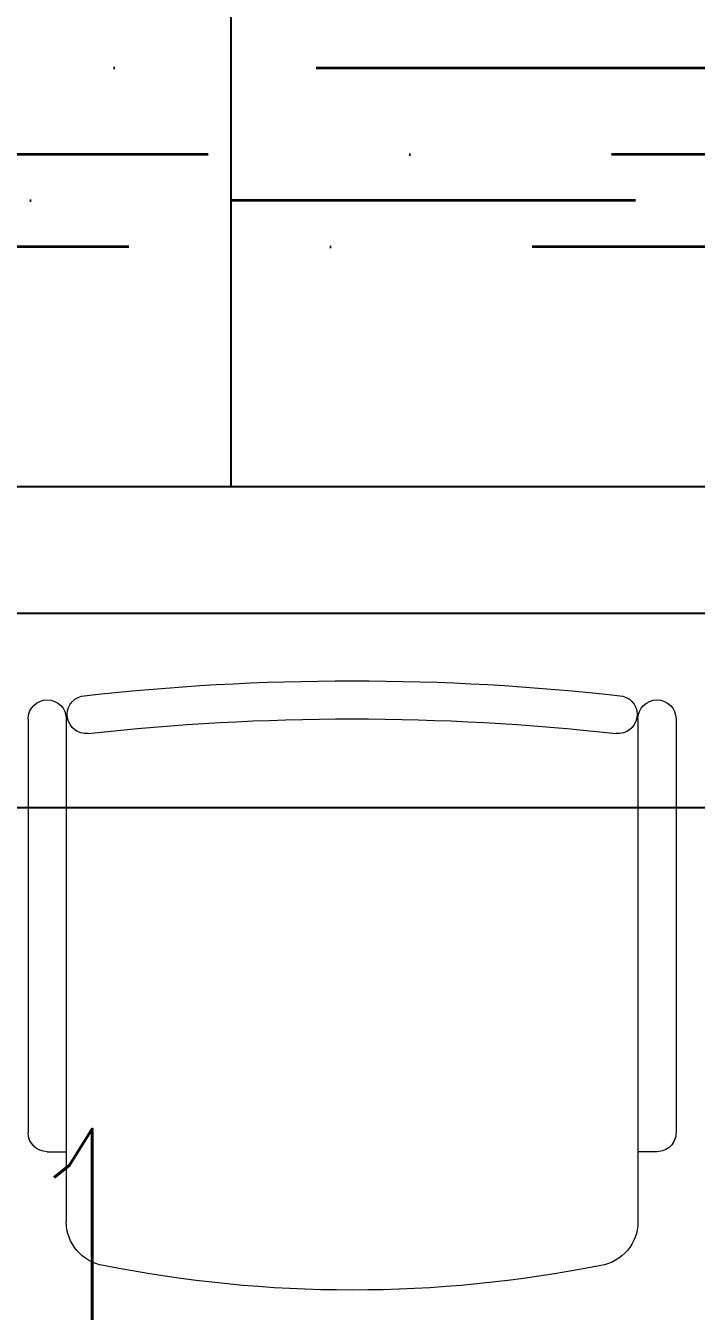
# Model space of a CAD drawing. Header units: inches. Extents: x -12418 to 183584, y -29325 to 19878.
# Drawn here: x 33056 to 33584, y -3397 to -2385 of the extents above; entities that cross this region are included whole.
import ezdxf
from ezdxf.enums import TextEntityAlignment as Align

# ---------------------------------------------------------------- set-up
doc = ezdxf.new("R2010")
doc.units = ezdxf.units.IN
doc.header["$LTSCALE"] = 25
doc.header["$MEASUREMENT"] = 0
doc.linetypes.add('DASHDOT', pattern=[25.4, 12.7, -6.35, 0, -6.35])
doc.layers.get('0').update_dxf_attribs({"color": 8})
doc.layers.add('00-Ground Floor$0$False Ceiling', color=251, linetype='Continuous')
for name, color, linetype, lineweight in [('00-Ground Floor$0$LOADING', 253, 'Continuous', 5), ('00-Ground Floor$0$Walls', 251, 'Continuous', 5), ('E-LITE-CIRC-NUMB', 6, 'Continuous', 25), ('E-LITE-CLNG', 150, 'Continuous', 35), ('E-LITE-CLNG-CNDT', 6, 'DASHDOT', 35), ('E-LITE-CTRL', 6, 'Continuous', 25), ('E-LITE-IDEN', 6, 'Continuous', 25)]:
    doc.layers.add(name, color=color, linetype=linetype, lineweight=lineweight)
doc.styles.add('DC_Simplex', font='SIMPLEX.shx', dxfattribs={"width": 0.7})

# ---------------------------------------------------------------- blocks, each defined once
blk = doc.blocks.new('00-Ground Floor$0$GF21016-P')
at = {"layer": '00-Ground Floor$0$LOADING', "extrusion": (-1.24384e-09, -1.20261e-09, -1)}
for p, q in [((0.0128, 0.0179), (0.0128, 0.4136)), ((0.4628, 0.0179), (0.4628, 0.4136)), ((-0.0022, 0.3585), (0.0128, 0.3585)), ((0.4778, 0.3585), (0.4628, 0.3585)), ((-0.0172, 0.0179), (-0.0172, 0.3435)), ((0.4928, 0.0179), (0.4928, 0.3435)), ((0.4778, 0.0029), (0.4778, 0.0029))]:
    blk.add_line(p, q, dxfattribs=at)
for centre, radius, start, end in [((-0.2378, -0.5362), 1.0036, 78.7568, 101.2432), ((-0.0478, 0.4136), 0.035, 0, 80.6557), ((-0.4278, 0.4136), 0.035, 99.3443, 180), ((0.0022, 0.3435), 0.015, 0, 90), ((-0.4778, 0.3435), 0.015, 90, 180), ((-0.0284, 0.0145), 0.015, 284.3864, 95.5209), ((-0.2378, 1.8928), 1.8749, 263.6341, 276.3659), ((-0.4471, 0.0145), 0.015, 84.4791, 255.6136), ((0.0022, 0.0179), 0.015, 270, 0), ((0.0022, 0.0179), 0.015, 180, 270), ((-0.4778, 0.0179), 0.015, 270, 0), ((-0.4778, 0.0179), 0.015, 180, 270), ((-0.2378, 1.8734), 1.8855, 263.5119, 276.4881)]:
    blk.add_arc(centre, radius, start, end, dxfattribs=at)
blk = doc.blocks.new('00-Ground Floor$0$A$Ce9e1c4c3')
at = {"layer": '00-Ground Floor$0$False Ceiling', "color": 254, "linetype": 'Continuous'}
for p, q in [((-66782.1, -2747.4), (-66782.1, -947.4)), ((-87736.7, -2747.4, 0), (-51182.1, -2747.4, 0)), ((-68550.5, -3000), (-64050.5, -3000))]:
    blk.add_line(p, q, dxfattribs=at)
at = {"layer": '00-Ground Floor$0$False Ceiling', "color": 254}
blk.add_line((-64050.5, -2847.4, 0), (-68550.5, -2847.4, 0), dxfattribs=at)
blk = doc.blocks.new('00-Ground Floor')
at = {"layer": '00-Ground Floor$0$Walls'}
for p, q in [((36049.5, -2747.4, 0), (31349.5, -2747.4, 0)), ((35949.5, -2847.4, 0), (31449.5, -2847.4, 0))]:
    blk.add_line(p, q, dxfattribs=at)
at = {"layer": '00-Ground Floor$0$False Ceiling', "color": 254}
blk.add_blockref('00-Ground Floor$0$A$Ce9e1c4c3', (100000, 0), dxfattribs=at)
at = {"layer": '00-Ground Floor$0$LOADING', "color": 1, "extrusion": (-2.67576e-11, -2.24019e-05, 1), "xscale": 1000.000000000002, "yscale": 1000.000000000002, "zscale": -1000.000000000002, "rotation": 179.9999748876469}
blk.add_blockref('00-Ground Floor$0$GF21016-P', (33550.9, -2912.5, 0.1), dxfattribs=at)
blk = doc.blocks.new('*U235')
h = blk.add_hatch(color=254)
h.dxf.hatch_style = 1
h.paths.add_polyline_path([(-300, 300), (-300, -300), (300, -300), (300, 300)])
edge = h.paths.add_edge_path(flags=16)
edge.add_arc((0, 0), 45, 0, 360)
blk.add_lwpolyline([(-300, 300), (-300, -300), (300, -300), (300, 300)], close=True)
blk.add_circle((0, 0), 45)
at = {"layer": 'E-LITE-CIRC-NUMB', "style": 'DC_Simplex', "width": 0.7, "flags": 8}
blk.add_attdef('CIRCUIT', text='', height=200, rotation=0, dxfattribs=at).set_placement((-473.9, 300), align=Align.RIGHT)
at = {"layer": 'E-LITE-CTRL', "style": 'DC_Simplex', "width": 0.7, "flags": 8}
blk.add_attdef('CONTROL', (1118.9, -935), '', height=200, rotation=360, dxfattribs=at)
at = {"layer": 'E-LITE-IDEN', "style": 'DC_Simplex', "width": 0.7, "flags": 8}
blk.add_attdef('TYPE', (-114.6, 448.6), '', height=200, rotation=360, dxfattribs=at)

msp = doc.modelspace()

# ---------------------------------------------------------------- linework, layer by layer
at = {"layer": 'E-LITE-CLNG-CNDT', "color": 1}
msp.add_lwpolyline([(22413, -4347.4), (22413, -2492.9, -0.414214), (22488, -2417.9), (36825, -2417.9, -0.414214), (36900, -2492.9), (36900, -3000)], format="xyb", dxfattribs=at)
at = {"layer": 'E-LITE-CLNG-CNDT', "elevation": 0}
for points in [[(44016.8, -9600), (44016.8, -9412.3, 0.414214), (43941.8, -9337.3), (41606, -9337.3, -0.414214), (41531, -9262.3), (41531, -2561.2, 0.414214), (41456, -2486.2), (22529, -2486.2)], [(38692.1, -3600), (38692.1, -2597.5, 0.414214), (38617.1, -2522.5), (22535.8, -2522.5)], [(36600, -5684.4), (36462.8, -5684.4, -0.414214), (36387.8, -5609.4), (36387.8, -2633.8, 0.414214), (36312.8, -2558.8), (22513.4, -2558.8)]]:
    msp.add_lwpolyline(points, format="xyb", dxfattribs=at)

# ---------------------------------------------------------------- block references
at = {"layer": 'E-LITE-CLNG'}
ref = msp.add_blockref('*U235', (32700, -3901.6), dxfattribs=dict(at, xscale=-1))
ref.add_attrib('TYPE', 'LD1', (32814.6, -3453.1), dxfattribs={"layer": 'E-LITE-IDEN', "height": 200, "rotation": 0, "style": 'DC_Simplex', "width": 0.7, "flags": 8})
at = {"layer": 'E-LITE-CLNG-CNDT', "color": 1}
msp.add_blockref('00-Ground Floor', (0, 0), dxfattribs=at)

doc.saveas('drawing.dxf')
